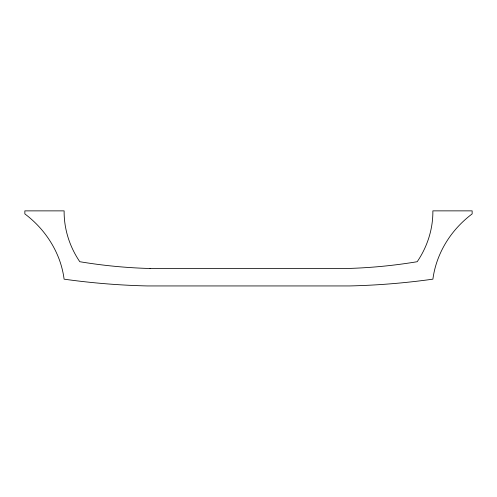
<?xml version="1.0" encoding="UTF-8"?>
<svg xmlns="http://www.w3.org/2000/svg" width="497" height="497" viewBox="0 0 497 497"><rect width="100%" height="100%" fill="white"/><g stroke="black" fill="none" stroke-linecap="round" stroke-linejoin="round"><path stroke-width="0.75" d="M150.032 268.498L346.962 268.498A512.426 512.426 0 0 0 417.194 261.714C427.352 246.823 433.08 228.937 432.868 210.865L472.144 210.865L472.15 213.903A106.631 106.631 0 0 0 457.433 227.291C444.361 241.641 435.428 259.856 432.899 279.159A719.886 719.886 0 0 1 349.571 285.943L147.429 285.943A719.886 719.886 0 0 1 64.101 279.165A91.97 91.97 0 0 0 59.646 260.59C55.26 248.289 48.321 236.963 39.561 227.291A106.787 106.787 0 0 0 24.85 213.903L24.85 210.871L64.125 210.871C63.92 228.937 69.642 246.823 79.8 261.714A512.426 512.426 0 0 0 150.032 268.498"/></g></svg>
